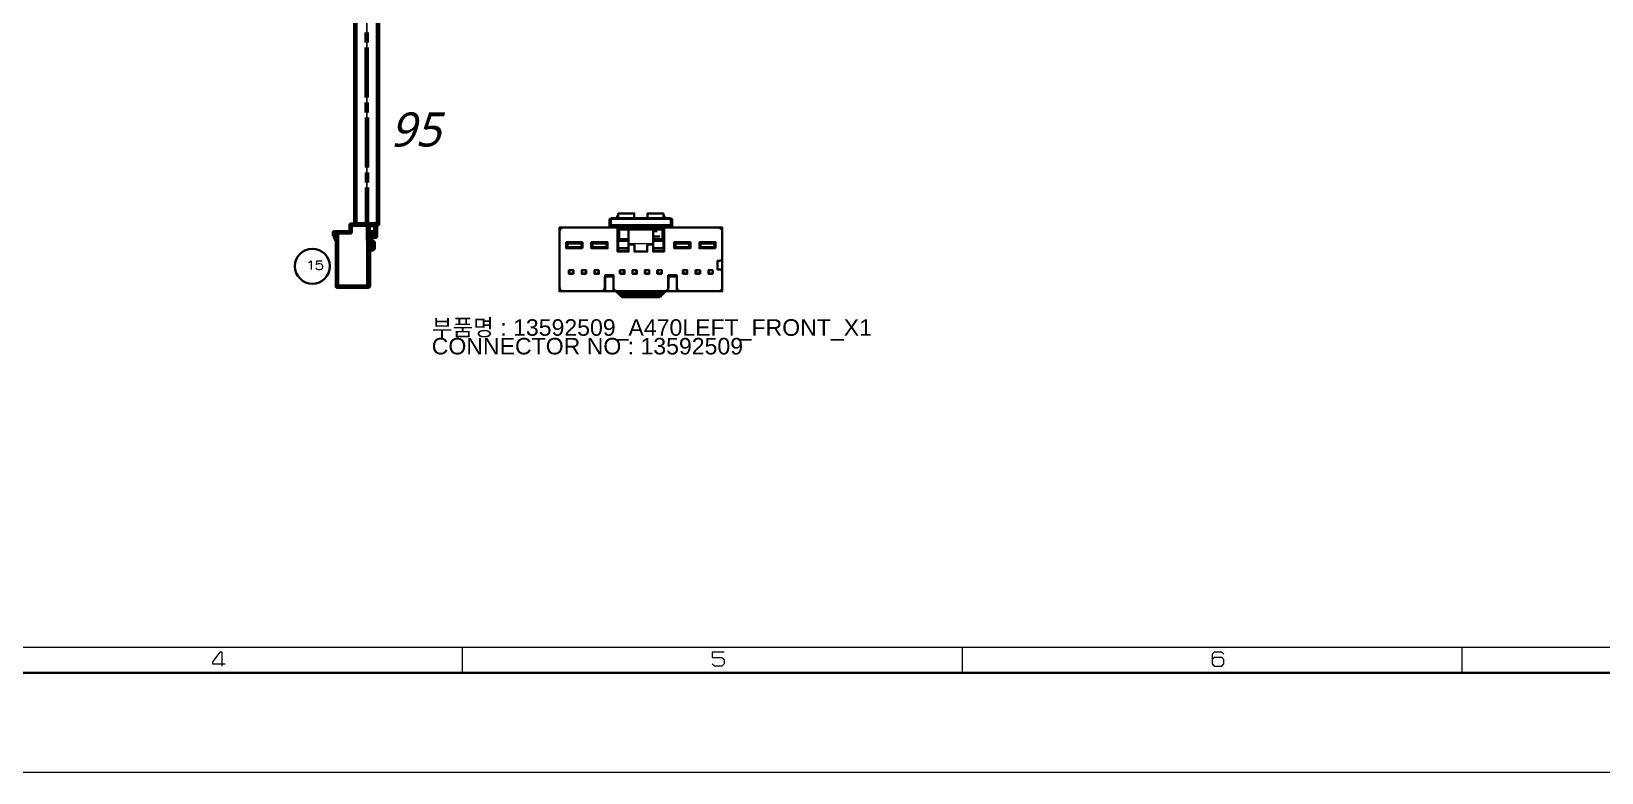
# Model space of a CAD drawing. Header units: millimetres. Extents: x 0 to 174, y 0 to 33.
# Drawn here: x 13.14 to 25.51, y 0 to 5.84 of the extents above; entities that cross this region are included whole.
import ezdxf

# ---------------------------------------------------------------- set-up
doc = ezdxf.new("R2010")
doc.units = ezdxf.units.MM
for name, color, linetype in [('CAPTION_LLM_TEXT', 7, 'Continuous'), ('GREEN_CENTERLINE_CONFIRMED', 7, 'Continuous'), ('PDF_Text', 7, 'Continuous')]:
    doc.layers.add(name, color=color, linetype=linetype)
doc.layers.add('PDF_Geomertry', color=7, linetype='Continuous', true_color=0x405f80)
doc.styles.add('PDF Lucida Handwriting Italic', font='')
doc.styles.get("Standard").update_dxf_attribs({"font": 'arial.ttf'})
doc.styles.get('PDF Lucida Handwriting Italic').set_extended_font_data('Lucida Handwriting', italic=True)

# ---------------------------------------------------------------- blocks, each defined once
blk = doc.blocks.new('SYM_13592509_009')
at = {"layer": 'PDF_Geomertry', "color": 7, "lineweight": 35}
for points in [[(0.251, 0.217), (0.251, 0.286), (0.242, 0.286), (0.242, 0.235), (-0.231, 0.235), (-0.231, 0.286), (-0.241, 0.286), (-0.241, 0.217)], [(-0.231, 0.286), (0.242, 0.286)], [(-0.226, 0.286), (-0.226, 0.292), (0.005, 0.292), (0.237, 0.292), (0.237, 0.286)], [(-0.173, 0.318), (-0.179, 0.311), (-0.182, 0.302), (-0.182, 0.302), (-0.182, 0.292)], [(-0.18, 0.302), (-0.179, 0.306), (-0.173, 0.314)], [(-0.175, 0.292), (-0.173, 0.293)], [(-0.047, 0.292), (-0.047, 0.329), (-0.173, 0.329), (-0.173, 0.292)], [(0.183, 0.292), (0.183, 0.329), (0.058, 0.329), (0.058, 0.292)], [(0.192, 0.302), (0.19, 0.311), (0.184, 0.318), (0.183, 0.318)], [(0.191, 0.302), (0.19, 0.306), (0.183, 0.314)], [(0.185, 0.292), (0.183, 0.293)], [(0.192, 0.292), (0.192, 0.302)], [(-0.091, 0.201), (-0.091, 0.089), (-0.091, 0.032), (-0.177, 0.032), (-0.177, 0.217), (-0.636, 0.217), (-0.636, -0.284), (-0.277, -0.284), (-0.277, -0.158), (-0.21, -0.158), (-0.21, -0.284), (0.221, -0.284), (0.221, -0.158), (0.288, -0.158), (0.288, -0.284), (0.647, -0.284), (0.647, 0.217), (0.187, 0.217), (0.187, 0.032), (0.102, 0.032), (0.102, 0.089), (0.102, 0.201), (0.176, 0.201), (0.176, 0.128), (0.102, 0.127)], [(-0.091, 0.081), (-0.091, 0.028), (-0.178, 0.028), (-0.178, 0.205), (-0.181, 0.214), (-0.19, 0.217), (-0.604, 0.217), (-0.614, 0.216), (-0.623, 0.211), (-0.63, 0.205), (-0.634, 0.196), (-0.636, 0.186), (-0.636, 0.186), (-0.636, -0.253), (-0.634, -0.263), (-0.63, -0.272), (-0.623, -0.279), (-0.615, -0.283), (-0.605, -0.285), (-0.604, -0.285), (-0.31, -0.285), (-0.3, -0.283), (-0.291, -0.279), (-0.284, -0.272), (-0.28, -0.264), (-0.278, -0.254), (-0.278, -0.253), (-0.278, -0.177), (-0.276, -0.171), (-0.268, -0.167), (-0.221, -0.167), (-0.215, -0.169), (-0.211, -0.177), (-0.211, -0.253), (-0.21, -0.263), (-0.205, -0.272), (-0.199, -0.279), (-0.19, -0.283), (-0.18, -0.285), (-0.18, -0.285), (0.19, -0.285), (0.2, -0.283), (0.209, -0.279), (0.216, -0.272), (0.22, -0.264), (0.222, -0.254), (0.222, -0.253), (0.222, -0.177), (0.224, -0.171), (0.232, -0.167), (0.279, -0.167), (0.285, -0.169), (0.289, -0.177), (0.289, -0.253), (0.29, -0.263), (0.295, -0.272), (0.301, -0.279), (0.31, -0.283), (0.32, -0.285), (0.32, -0.285), (0.615, -0.285), (0.625, -0.283), (0.633, -0.279), (0.64, -0.272), (0.645, -0.264), (0.647, -0.254), (0.647, -0.253), (0.647, -0.131), (0.644, -0.122), (0.638, -0.115), (0.629, -0.112), (0.627, -0.112), (0.608, -0.112), (0.608, -0.045), (0.627, -0.045), (0.636, -0.042), (0.643, -0.036), (0.646, -0.027), (0.647, -0.025), (0.647, 0.186), (0.645, 0.195), (0.641, 0.204), (0.634, 0.211), (0.625, 0.215), (0.616, 0.217), (0.615, 0.217), (0.2, 0.217), (0.192, 0.214), (0.188, 0.205), (0.188, 0.028), (0.101, 0.028), (0.101, 0.081)], [(0.237, 0.233), (0.005, 0.233), (-0.226, 0.233)], [(-0.191, 0.233), (-0.191, 0.217)], [(-0.177, 0.217), (-0.177, 0.233)], [(-0.173, 0.139), (-0.177, 0.133)], [(-0.173, 0.233), (-0.173, 0.054), (-0.091, 0.054)], [(-0.091, 0.113), (-0.143, 0.113), (-0.171, 0.113), (-0.171, 0.213), (-0.045, 0.213), (0.056, 0.213), (0.182, 0.213), (0.182, 0.113), (0.154, 0.113), (0.154, 0.127)], [(-0.125, 0.225), (-0.165, 0.225), (-0.165, 0.219), (-0.165, 0.213)], [(-0.091, 0.127), (-0.165, 0.128), (-0.165, 0.201), (-0.091, 0.201), (0.102, 0.201)], [(-0.143, 0.113), (-0.143, 0.127)], [(-0.125, 0.213), (-0.125, 0.228), (-0.125, 0.233)], [(-0.125, 0.201), (-0.125, 0.212), (-0.045, 0.212)], [(-0.091, 0.201), (-0.091, 0.209), (-0.125, 0.212)], [(-0.045, 0.233), (-0.045, 0.228), (-0.045, 0.213), (-0.045, 0.212), (-0.045, 0.201)], [(-0.045, 0.221), (0.056, 0.221)], [(0.056, 0.201), (0.056, 0.212), (0.056, 0.213), (0.056, 0.228), (0.056, 0.233)], [(0.135, 0.201), (0.135, 0.212), (0.056, 0.212)], [(0.101, 0.201), (0.101, 0.209), (0.135, 0.212)], [(0.102, 0.054), (0.183, 0.054), (0.183, 0.233)], [(0.102, 0.19), (0.135, 0.19)], [(0.154, 0.146), (0.102, 0.146)], [(0.135, 0.213), (0.135, 0.228), (0.135, 0.233)], [(0.176, 0.213), (0.176, 0.219), (0.176, 0.225), (0.135, 0.225)], [(0.187, 0.133), (0.183, 0.139)], [(0.187, 0.233), (0.187, 0.217)], [(0.202, 0.217), (0.202, 0.233)], [(-0.177, 0.103), (-0.173, 0.103), (-0.173, 0.099), (-0.177, 0.1)], [(-0.177, 0.06), (-0.175, 0.058), (-0.173, 0.061)], [(-0.177, 0.034), (-0.167, 0.034), (-0.167, 0.032)], [(-0.175, 0.059), (-0.173, 0.056)], [(-0.167, 0.054), (-0.162, 0.053), (-0.091, 0.053)], [(0.056, 0.081), (0.056, 0.028), (-0.045, 0.028), (-0.045, 0.081)], [(0.102, 0.113), (0.154, 0.113)], [(0.102, 0.053), (0.173, 0.053), (0.177, 0.054)], [(0.187, 0.034), (0.178, 0.034), (0.178, 0.032)], [(0.183, 0.062), (0.186, 0.058)], [(0.183, 0.056), (0.186, 0.059)], [(0.187, 0.06), (0.186, 0.058)], [(0.647, -0.131), (0.647, -0.025)], [(-0.31, -0.285), (-0.18, -0.285)], [(-0.187, -0.289), (-0.196, -0.285), (-0.196, -0.285)], [(-0.187, -0.289), (-0.18, -0.295), (-0.171, -0.299), (-0.161, -0.3), (-0.159, -0.3)], [(-0.187, -0.289), (-0.171, -0.305), (-0.156, -0.32), (-0.145, -0.328), (-0.134, -0.332), (-0.128, -0.332), (0.139, -0.332), (0.148, -0.331), (0.157, -0.327), (0.165, -0.322), (0.166, -0.32), (0.182, -0.305), (0.179, -0.308)], [(0.198, -0.289), (0.182, -0.305), (0.181, -0.306), (0.173, -0.312), (0.164, -0.315), (0.154, -0.316), (-0.144, -0.316), (-0.149, -0.316), (-0.161, -0.312), (-0.171, -0.305)], [(-0.159, -0.301), (0.17, -0.301), (0.18, -0.299), (0.189, -0.296), (0.197, -0.29), (0.199, -0.289), (0.199, -0.288), (0.207, -0.285)], [(-0.154, -0.315), (-0.145, -0.316), (-0.144, -0.316)], [(-0.142, -0.329), (-0.14, -0.331), (-0.136, -0.331)], [(0.146, -0.331), (0.151, -0.331), (0.153, -0.33)], [(0.154, -0.316), (0.164, -0.315), (0.168, -0.314)], [(0.19, -0.285), (0.32, -0.285)]]:
    blk.add_lwpolyline(points, dxfattribs=at)
at = {"layer": 'PDF_Geomertry', "color": 7, "lineweight": 13}
for points in [[(-0.18, 0.292), (-0.18, 0.302), (-0.182, 0.302)], [(0.191, 0.292), (0.191, 0.302), (0.192, 0.302)], [(-0.125, 0.228), (-0.045, 0.228)], [(0.056, 0.228), (0.135, 0.228)], [(-0.173, 0.121), (-0.174, 0.112), (-0.173, 0.103), (-0.173, 0.103)], [(-0.173, 0.097), (-0.173, 0.099)], [(0.102, 0.089), (-0.091, 0.089)], [(-0.091, 0.081), (-0.045, 0.081)], [(0.056, 0.081), (0.101, 0.081)], [(0.184, 0.103), (0.184, 0.113), (0.184, 0.122), (0.183, 0.123)], [(0.183, 0.094), (0.184, 0.099), (0.184, 0.103), (0.183, 0.103)], [(0.184, 0.103), (0.187, 0.103)], [(0.184, 0.099), (0.187, 0.1)]]:
    blk.add_lwpolyline(points, dxfattribs=at)
at = {"layer": 'PDF_Geomertry', "color": 7, "lineweight": 35}
for points in [[(-0.455, 0.055), (-0.583, 0.055), (-0.583, 0.102), (-0.455, 0.102)], [(-0.573, 0.093), (-0.463, 0.093), (-0.463, 0.062), (-0.573, 0.062)], [(-0.385, 0.102), (-0.257, 0.102), (-0.257, 0.055), (-0.385, 0.055)], [(-0.376, 0.093), (-0.266, 0.093), (-0.266, 0.062), (-0.376, 0.062)], [(0.268, 0.102), (0.396, 0.102), (0.396, 0.055), (0.268, 0.055)], [(0.277, 0.093), (0.387, 0.093), (0.387, 0.062), (0.277, 0.062)], [(0.594, 0.055), (0.466, 0.055), (0.466, 0.102), (0.594, 0.102)], [(0.474, 0.093), (0.584, 0.093), (0.584, 0.062), (0.474, 0.062)], [(-0.526, -0.146), (-0.562, -0.146), (-0.562, -0.119), (-0.526, -0.119)], [(-0.56, -0.119), (-0.529, -0.119), (-0.529, -0.144), (-0.56, -0.144)], [(-0.426, -0.146), (-0.461, -0.146), (-0.461, -0.119), (-0.426, -0.119)], [(-0.429, -0.144), (-0.46, -0.144), (-0.46, -0.119), (-0.429, -0.119)], [(-0.325, -0.119), (-0.325, -0.146), (-0.361, -0.146), (-0.361, -0.119)], [(-0.329, -0.144), (-0.36, -0.144), (-0.36, -0.119), (-0.329, -0.119)], [(-0.129, -0.144), (-0.16, -0.144), (-0.16, -0.119), (-0.129, -0.119)], [(-0.159, -0.146), (-0.159, -0.119), (-0.123, -0.119), (-0.123, -0.146)], [(-0.026, -0.119), (-0.026, -0.146), (-0.061, -0.146), (-0.061, -0.119)], [(-0.029, -0.144), (-0.06, -0.144), (-0.06, -0.119), (-0.029, -0.119)], [(0.036, -0.146), (0.036, -0.119), (0.072, -0.119), (0.072, -0.146)], [(0.071, -0.144), (0.04, -0.144), (0.04, -0.119), (0.071, -0.119)], [(0.17, -0.119), (0.17, -0.146), (0.134, -0.146), (0.134, -0.119)], [(0.171, -0.144), (0.14, -0.144), (0.14, -0.119), (0.171, -0.119)], [(0.336, -0.146), (0.336, -0.119), (0.371, -0.119), (0.371, -0.146)], [(0.371, -0.144), (0.34, -0.144), (0.34, -0.119), (0.371, -0.119)], [(0.472, -0.146), (0.436, -0.146), (0.436, -0.119), (0.472, -0.119)], [(0.471, -0.144), (0.44, -0.144), (0.44, -0.119), (0.471, -0.119)], [(0.572, -0.146), (0.537, -0.146), (0.537, -0.119), (0.572, -0.119)], [(0.54, -0.119), (0.54, -0.144), (0.571, -0.144), (0.571, -0.119)]]:
    blk.add_lwpolyline(points, close=True, dxfattribs=at)
blk = doc.blocks.new('SYM_15_035')
at = {"layer": 'PDF_Geomertry', "lineweight": 70}
for points in [[(0.116, 0.241), (-0.027, 0.241), (-0.027, 0.179), (-0.134, 0.179), (-0.158, 0.179), (-0.155, 0.173)], [(-0.15, 0.157), (-0.15, 0.141), (-0.15, 0.141), (-0.15, 0.141), (-0.15, 0.141), (-0.15, 0.141), (-0.149, 0.141), (-0.148, 0.141), (-0.145, 0.141), (-0.137, 0.141), (-0.137, 0.173)], [(-0.15, 0.173), (-0.149, 0.173)], [(-0.147, 0.173), (-0.145, 0.173), (-0.137, 0.173), (-0.135, 0.173)], [(-0.142, 0.141), (-0.142, 0.125), (-0.137, 0.125), (-0.137, 0.141)], [(-0.135, 0.125), (-0.137, 0.125)], [(-0.134, 0.173), (-0.135, 0.173), (-0.135, -0.247), (-0.134, -0.247)], [(-0.025, 0.24), (-0.021, 0.24)], [(0.044, 0.245), (0.037, 0.241)], [(0.101, 0.24), (0.112, 0.24)], [(0.117, 0.06), (0.117, -0.247), (0.117, 0.06), (0.117, -0.247), (0.116, -0.247), (0.116, -0.247), (0.116, 0.241), (0.116, 0.241), (0.173, 0.241), (0.173, 0.241), (0.173, 0.145), (0.173, 0.145), (0.126, 0.145)], [(0.116, 0.24), (0.116, 0.152), (0.116, 0.06), (0.116, -0.247)], [(0.116, 0.173), (0.116, 0.24)], [(0.116, 0.173), (0.116, 0.155), (0.116, 0.061)], [(0.116, 0.155), (0.116, 0.155)], [(0.133, 0.145), (0.133, 0.139), (0.131, 0.139), (0.131, 0.145), (0.131, 0.138), (0.135, 0.128), (0.136, 0.118), (0.135, 0.128), (0.131, 0.138)], [(0.131, 0.139), (0.131, 0.138)], [(0.141, 0.139), (0.133, 0.139)], [(0.141, 0.145), (0.141, 0.139), (0.142, 0.139)], [(0.156, 0.174), (0.156, 0.174), (0.156, 0.174), (0.15, 0.182), (0.15, 0.158), (0.15, 0.152), (0.15, 0.149)], [(0.159, 0.245), (0.159, 0.245)], [(0.166, 0.241), (0.165, 0.243), (0.163, 0.244), (0.161, 0.244), (0.159, 0.245)], [(0.159, 0.182), (0.165, 0.175), (0.167, 0.174), (0.168, 0.174)], [(0.173, 0.241), (0.173, 0.241)], [(0.173, 0.145), (0.173, 0.241)], [(0.173, 0.241), (0.173, 0.241)], [(0.173, 0.145), (0.173, 0.145)], [(0.173, 0.145), (0.173, 0.145)], [(0.154, 0.05), (0.124, 0.05), (0.124, 0.05), (0.124, 0.053), (0.124, 0.061), (0.154, 0.061), (0.154, 0.104), (0.154, 0.087), (0.154, 0.087), (0.154, 0.104)], [(0.125, 0.06), (0.125, 0.05), (0.125, 0.048), (0.125, 0.047), (0.151, 0.047)], [(0.136, 0.104), (0.136, 0.118), (0.136, 0.104), (0.154, 0.104), (0.154, 0.104), (0.154, 0.061), (0.154, 0.061), (0.154, 0.053), (0.154, 0.05), (0.154, 0.05), (0.154, 0.05), (0.154, 0.05), (0.154, 0.05), (0.154, 0.05), (0.154, 0.05), (0.154, 0.05), (0.154, 0.05), (0.154, 0.053), (0.154, 0.061)], [(0.151, 0.06), (0.151, 0.06)], [(0.151, 0.06), (0.151, 0.048), (0.151, 0.047), (0.151, 0.047), (0.151, 0.047), (0.151, 0.047), (0.151, 0.047), (0.151, 0.047), (0.151, 0.047), (0.151, 0.049), (0.151, 0.05)], [(0.154, 0.104), (0.154, 0.104)], [(0.154, 0.104), (0.154, 0.104)], [(0.154, 0.087), (0.154, 0.075), (0.154, 0.071), (0.154, 0.07), (0.154, 0.07), (0.154, 0.07), (0.154, 0.07), (0.154, 0.07), (0.154, 0.07), (0.154, 0.07), (0.154, 0.07), (0.154, 0.07), (0.154, 0.071), (0.154, 0.074), (0.154, 0.087), (0.154, 0.087)], [(0.117, -0.247), (0.117, -0.247)], [(0.117, -0.247), (0.117, -0.247)]]:
    blk.add_lwpolyline(points, dxfattribs=at)
for points in [[(-0.158, 0.157), (-0.158, 0.157), (-0.158, 0.157), (-0.158, 0.157), (-0.158, 0.157), (-0.157, 0.157), (-0.156, 0.157), (-0.152, 0.157), (-0.145, 0.157), (-0.145, 0.173), (-0.147, 0.173), (-0.152, 0.173), (-0.156, 0.173), (-0.157, 0.173), (-0.158, 0.173), (-0.158, 0.173), (-0.158, 0.173), (-0.158, 0.173)], [(0.142, 0.139), (0.142, 0.145)], [(0.159, 0.245), (0.161, 0.244), (0.163, 0.244), (0.165, 0.243), (0.166, 0.241)], [(0.173, 0.241), (0.173, 0.145)], [(0.136, 0.104), (0.136, 0.118)]]:
    blk.add_lwpolyline(points, close=True, dxfattribs=at)
at = {"layer": 'PDF_Geomertry', "lineweight": 35}
for points in [[(-0.152, 0.173), (-0.152, 0.157)], [(-0.145, 0.141), (-0.145, 0.173)], [(0.044, 0.245), (0.044, 0.245), (0.044, 0.245), (0.044, 0.244), (0.044, 0.244), (0.044, 0.241), (0.044, 0.241)], [(0.116, 0.235), (0.159, 0.235), (0.159, 0.189), (0.116, 0.189)], [(0.116, -0.247), (0.116, 0.173)], [(0.15, 0.182), (0.159, 0.182), (0.159, 0.189)], [(0.166, 0.241), (0.165, 0.243), (0.163, 0.244), (0.161, 0.244), (0.159, 0.245), (0.159, 0.245), (0.159, 0.245), (0.159, 0.245), (0.159, 0.244), (0.159, 0.242), (0.159, 0.235), (0.159, 0.235)], [(0.166, 0.241), (0.165, 0.243), (0.163, 0.244), (0.161, 0.244), (0.159, 0.245)], [(0.117, -0.247), (0.117, 0.06)], [(0.136, 0.118), (0.136, 0.118)], [(0.136, 0.118), (0.136, 0.118)]]:
    blk.add_lwpolyline(points, dxfattribs=at)
at = {"layer": 'PDF_Geomertry', "lineweight": 70}
blk.add_lwpolyline([(-0.134, 0.179), (-0.134, -0.247), (0.116, -0.247), (0.116, -0.247), (0.116, 0.06), (0.151, 0.06), (0.151, 0.094), (0.15, 0.096), (0.149, 0.098), (0.148, 0.099), (0.145, 0.1), (0.141, 0.1), (0.138, 0.1), (0.137, 0.102), (0.136, 0.104), (0.135, 0.106), (0.135, 0.118, 0.256648), (0.116, 0.152)], format="xyb", dxfattribs=at)
blk.add_lwpolyline([(0.116, 0.155, -0.25467), (0.136, 0.118, 0.25467)], format="xyb", close=True, dxfattribs=at)

msp = doc.modelspace()

# ---------------------------------------------------------------- linework, layer by layer
at = {"layer": 'GREEN_CENTERLINE_CONFIRMED'}
msp.add_lwpolyline([(15.782, 8.918), (15.782, 4.32)], dxfattribs=at)
at = {"layer": 'PDF_Geomertry', "color": 7, "lineweight": 13}
for points in [[(173.622, 33.111), (173.622, 0.001), (0, 0.001), (0, 33.111)], [(14.643, 0.84), (14.643, 0.95), (14.626, 0.95), (14.567, 0.874), (14.567, 0.857), (14.668, 0.857)], [(16.535, 0.985), (16.535, 0.788)], [(18.597, 0.95), (18.504, 0.95), (18.504, 0.908), (18.58, 0.908), (18.597, 0.891), (18.597, 0.857), (18.58, 0.84), (18.521, 0.84), (18.504, 0.857)], [(20.473, 0.985), (20.473, 0.788)], [(22.534, 0.933), (22.517, 0.95), (22.458, 0.95), (22.441, 0.933), (22.441, 0.857), (22.458, 0.84), (22.517, 0.84), (22.534, 0.857), (22.534, 0.891), (22.517, 0.908), (22.458, 0.908), (22.441, 0.891)], [(24.409, 0.985), (24.409, 0.788)]]:
    msp.add_lwpolyline(points, dxfattribs=at)
at = {"layer": 'PDF_Geomertry', "color": 7, "lineweight": 35}
msp.add_lwpolyline([(0.787, 0.788), (0.787, 32.324), (172.835, 32.324), (172.835, 0.788)], close=True, dxfattribs=at)
at = {"layer": 'PDF_Geomertry', "color": 7, "lineweight": 13}
msp.add_lwpolyline([(0.984, 0.985), (0.984, 32.127), (172.638, 32.127), (172.638, 0.985)], close=True, dxfattribs=at)
at = {"layer": 'PDF_Geomertry', "lineweight": 70}
msp.add_lwpolyline([(15.692, 5.976), (15.692, 4.321), (15.725, 4.321), (15.748, 4.321), (15.816, 4.321), (15.839, 4.321), (15.873, 4.321), (15.873, 5.976)], dxfattribs=at)
at = {"layer": 'PDF_Geomertry', "color": 3, "lineweight": 70}
for points in [[(15.782, 5.752), (15.782, 5.831)], [(15.782, 5.319), (15.782, 5.713)], [(15.782, 5.201), (15.782, 5.28)], [(15.782, 5.162), (15.782, 4.768)], [(15.782, 4.728), (15.782, 4.65)], [(15.782, 4.61), (15.782, 4.321)]]:
    msp.add_lwpolyline(points, dxfattribs=at)
at = {"layer": 'PDF_Geomertry', "color": 18, "lineweight": 35, "true_color": 0x260000}
for points in [[(15.782, 5.752), (15.782, 5.831)], [(15.782, 5.319), (15.782, 5.713)], [(15.782, 5.201), (15.782, 5.28)], [(15.782, 5.162), (15.782, 4.768)], [(15.782, 4.728), (15.782, 4.65)], [(15.782, 4.61), (15.782, 4.193)]]:
    msp.add_lwpolyline(points, dxfattribs=at)
at = {"layer": 'PDF_Geomertry', "color": 18, "lineweight": 13, "true_color": 0x260000}
for points in [[(15.325, 4.02), (15.331, 4.023), (15.343, 4.032), (15.343, 3.963)], [(15.381, 3.976), (15.385, 3.97), (15.388, 3.967), (15.4, 3.963), (15.412, 3.963), (15.426, 3.967), (15.432, 3.973), (15.436, 3.983), (15.436, 3.99), (15.432, 4), (15.426, 4.006), (15.412, 4.009), (15.4, 4.009), (15.39, 4.006), (15.387, 4.002), (15.39, 4.032), (15.431, 4.032)]]:
    msp.add_lwpolyline(points, dxfattribs=at)
at = {"layer": 'PDF_Geomertry', "color": 18, "lineweight": 35, "true_color": 0x260000}
msp.add_circle((15.354, 3.99), 0.138, dxfattribs=at)

# ---------------------------------------------------------------- block references
for name, p in [('SYM_13592509_009', (17.936, 4.077)), ('SYM_15_035', (15.681, 4.076))]:
    msp.add_blockref(name, p)

# ---------------------------------------------------------------- texts
at = {"layer": 'CAPTION_LLM_TEXT', "char_height": 0.13, "attachment_point": 1}
for s, insert, width in [('부품명 : 13592509_A470LEFT_FRONT_X1', (16.294, 3.572), 3.71972), ('CONNECTOR NO : 13592509', (16.294, 3.425), 2.57805)]:
    msp.add_mtext(s, dxfattribs=dict(at, insert=insert, width=width))
at = {"layer": 'PDF_Text', "insert": (15.964, 4.929), "char_height": 0.2691, "attachment_point": 7, "style": 'PDF Lucida Handwriting Italic'}
msp.add_mtext('95', dxfattribs=at)

doc.saveas('drawing.dxf')
